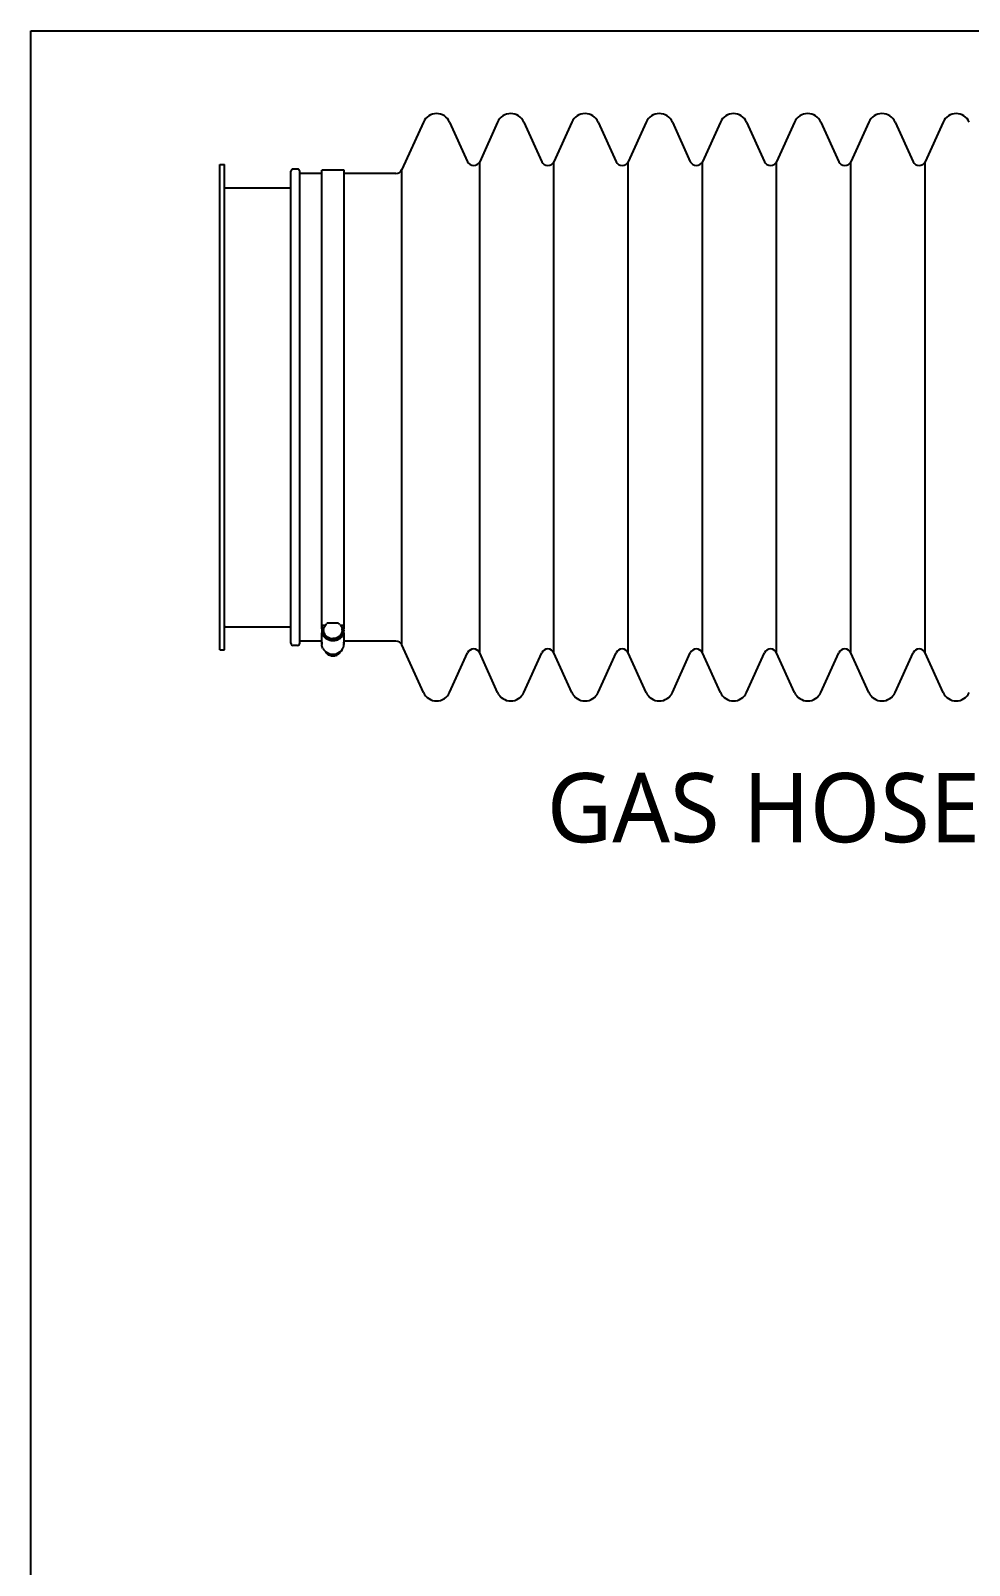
# Model space of a CAD drawing. Header units: millimetres. Extents: x 0 to 2800, y 0 to 1980.
# Drawn here: x 1447 to 1786, y 681 to 1235 of the extents above; entities that cross this region are included whole.
import ezdxf

# ---------------------------------------------------------------- set-up
doc = ezdxf.new("R2010")
doc.units = ezdxf.units.MM
doc.header["$LTSCALE"] = 154
doc.layers.get('0').update_dxf_attribs({"linetype": 'CONTINUOUS'})
doc.styles.get("Standard").update_dxf_attribs({"font": 'msjhl.ttc'})

msp = doc.modelspace()

# ---------------------------------------------------------------- linework, layer by layer
at = {"linetype": 'Continuous'}
for p, q in [((1588.725, 1201.6329), (1580.9586, 1184.4771)), ((1598.1997, 1201.6327), (1604.6759, 1187.3271)), ((1615.525, 1201.6329), (1609.0486, 1187.3266)), ((1624.9997, 1201.6327), (1631.4759, 1187.3271)), ((1642.325, 1201.6329), (1635.8486, 1187.3266)), ((1651.7997, 1201.6327), (1658.2759, 1187.3271)), ((1669.125, 1201.6329), (1662.6486, 1187.3266)), ((1678.5997, 1201.6327), (1685.0759, 1187.3271)), ((1695.925, 1201.6329), (1689.4486, 1187.3266)), ((1705.3997, 1201.6327), (1711.8759, 1187.3271)), ((1722.725, 1201.6329), (1716.2486, 1187.3266)), ((1732.1997, 1201.6327), (1738.6759, 1187.3271)), ((1749.525, 1201.6329), (1743.0486, 1187.3266)), ((1758.9997, 1201.6327), (1765.4759, 1187.3271)), ((1776.325, 1201.6329), (1769.8486, 1187.3266)), ((1515.2624, 1011.0673), (1515.2624, 1186.2673)), ((1515.2624, 1186.2673), (1516.8624, 1186.2673)), ((1516.8624, 1011.0673), (1516.8624, 1186.2673)), ((1609.0486, 1010.0079), (1609.0486, 1187.3266)), ((1635.8486, 1010.0079), (1635.8486, 1187.3266)), ((1662.6486, 1010.0079), (1662.6486, 1187.3266)), ((1689.4486, 1010.0079), (1689.4486, 1187.3266)), ((1716.2486, 1010.0079), (1716.2486, 1187.3266)), ((1743.0486, 1010.0079), (1743.0486, 1187.3266)), ((1769.8486, 1010.0079), (1769.8486, 1187.3266)), ((1540.8624, 1013.4691), (1540.8624, 1183.8633)), ((1543.2624, 1184.6673), (1541.6624, 1184.6673)), ((1544.0624, 1013.4712), (1544.0624, 1183.8654)), ((1552.0624, 1183.0673), (1544.0624, 1183.0673)), ((1552.0624, 1018.6478), (1552.0624, 1184.2673)), ((1560.0624, 1184.2673), (1552.0624, 1184.2673)), ((1560.0624, 1018.6478), (1560.0624, 1184.2673)), ((1578.7724, 1183.0673), (1560.0624, 1183.0673)), ((1580.9586, 1012.8574), (1580.9586, 1184.4771)), ((1517.2624, 1177.8673), (1540.8624, 1177.8673)), ((1517.2624, 1019.4673), (1540.8624, 1019.4673)), ((1553.2264, 1019.8867), (1552.0624, 1019.8867)), ((1558.011, 1020.755), (1554.1137, 1020.755)), ((1560.0624, 1019.8867), (1558.8981, 1019.8867)), ((1552.0624, 1014.2673), (1544.0624, 1014.2673)), ((1552.0624, 1013.3211), (1552.0624, 1017.2684)), ((1560.0624, 1013.3211), (1560.0624, 1017.2684)), ((1578.7724, 1014.2673), (1560.0624, 1014.2673)), ((1515.2624, 1011.0673), (1516.8624, 1011.0673)), ((1543.2624, 1012.6673), (1541.6624, 1012.6673)), ((1588.7251, 995.7017), (1580.9586, 1012.8574)), ((1598.1997, 995.7018), (1604.6759, 1010.0074)), ((1615.5251, 995.7017), (1609.0486, 1010.0079)), ((1624.9997, 995.7018), (1631.4759, 1010.0074)), ((1642.3251, 995.7017), (1635.8486, 1010.0079)), ((1651.7997, 995.7018), (1658.2759, 1010.0074)), ((1669.1251, 995.7017), (1662.6486, 1010.0079)), ((1678.5997, 995.7018), (1685.0759, 1010.0074)), ((1695.9251, 995.7017), (1689.4486, 1010.0079)), ((1705.3997, 995.7018), (1711.8759, 1010.0074)), ((1722.7251, 995.7017), (1716.2486, 1010.0079)), ((1732.1997, 995.7018), (1738.6759, 1010.0074)), ((1749.5251, 995.7017), (1743.0486, 1010.0079)), ((1758.9997, 995.7018), (1765.4759, 1010.0074)), ((1776.3251, 995.7017), (1769.8486, 1010.0079))]:
    msp.add_line(p, q, dxfattribs=at)
msp.add_lwpolyline([(1446.9521, 1234.6203), (2595.512, 1234.6203), (2595.512, 96.7199), (1446.9521, 96.7199)], close=True)
for centre, radius, start, end in [((1593.4624, 1199.4886), 5.2, 24.368131, 155.617546), ((1620.2624, 1199.4886), 5.2, 24.368131, 155.617546), ((1647.0624, 1199.4886), 5.2, 24.368131, 155.617546), ((1673.8624, 1199.4886), 5.2, 24.368131, 155.617546), ((1700.6624, 1199.4886), 5.2, 24.368131, 155.617546), ((1727.4624, 1199.4886), 5.2, 24.368131, 155.617546), ((1754.2624, 1199.4886), 5.2, 24.368131, 155.617546), ((1781.0624, 1199.4886), 5.2, 24.368131, 155.617546), ((1606.8624, 1188.3168), 2.4, 204.380221, 335.594999), ((1633.6624, 1188.3168), 2.4, 204.380221, 335.594999), ((1660.4624, 1188.3168), 2.4, 204.380221, 335.594999), ((1687.2624, 1188.3168), 2.4, 204.380221, 335.594999), ((1714.0624, 1188.3168), 2.4, 204.380221, 335.594999), ((1740.8624, 1188.3168), 2.4, 204.380221, 335.594999), ((1767.6624, 1188.3168), 2.4, 204.380221, 335.594999), ((1541.6624, 1183.8673), 0.8, 90, 179.874094), ((1543.2624, 1183.8673), 0.8, 0.125906, 90), ((1578.7724, 1185.4673), 2.4, 270.018155, 335.596057), ((1517.2624, 1178.2673), 0.4, 260, 270), ((1517.2624, 1019.0673), 0.4, 90, 100), ((1555.9228, 1017.991), 3.3034, 123.205239, 127.638089), ((1556.2073, 1017.9986), 3.2941, 43.3059, 56.801218), ((1560.1122, 1019.511), 0.3473, 180.104081, 202.763122), ((1555.8209, 1013.3277), 3.7579, 171.683285, 183.965212), ((1555.4292, 1018.0496), 3.3661, 171.339262, 185.88027), ((1555.4968, 1018.0594), 3.4341, 185.889765, 193.288758), ((1555.5065, 1018.0381), 3.4442, 157.166299, 171.344351), ((1555.5541, 1018.0731), 3.4931, 193.292035, 200.488472), ((1556.0634, 1018.7638), 3.6254, 251.168274, 269.983625), ((1556.5572, 1018.2323), 2.8675, 0.047361, 7.062644), ((1556.4968, 1018.1007), 3.5718, 332.544786, 339.594703), ((1556.6191, 1018.0378), 3.4435, 8.759801, 22.834623), ((1556.5628, 1018.0754), 3.5012, 339.606433, 346.798212), ((1556.6261, 1018.0604), 3.436, 346.801313, 354.214523), ((1556.6783, 1018.0473), 3.3836, 4.084975, 8.754341), ((1556.2943, 1013.325), 3.7674, 359.915717, 8.158434), ((1556.6977, 1018.0525), 3.364, 354.22487, 359.861843), ((1556.7411, 1018.0518), 3.3206, 359.871555, 4.079306), ((1578.7724, 1011.8673), 2.4, 24.403943, 89.981845), ((1541.6624, 1013.4673), 0.8, 180.126673, 270), ((1543.2624, 1013.4673), 0.8, 270, 359.873327), ((1555.964, 1013.3554), 3.9047, 206.085128, 212.107575), ((1556.079, 1011.6774), 2.8876, 292.010722, 306.851338), ((1556.1605, 1013.3577), 3.9058, 326.778494, 333.718548), ((1556.1794, 1013.3476), 3.8844, 333.728254, 347.351896), ((1556.2493, 1013.33), 3.8123, 347.379739, 359.84203), ((1606.8624, 1009.0177), 2.4, 24.405001, 155.619808), ((1633.6624, 1009.0177), 2.4, 24.405001, 155.619808), ((1660.4624, 1009.0177), 2.4, 24.405001, 155.619808), ((1687.2624, 1009.0177), 2.4, 24.405001, 155.619808), ((1714.0624, 1009.0177), 2.4, 24.405001, 155.619808), ((1740.8624, 1009.0177), 2.4, 24.405001, 155.619808), ((1767.6624, 1009.0177), 2.4, 24.405001, 155.619808), ((1593.4624, 997.8459), 5.2, 204.382457, 335.631869), ((1620.2624, 997.8459), 5.2, 204.382457, 335.631869), ((1647.0624, 997.8459), 5.2, 204.382457, 335.631869), ((1673.8624, 997.8459), 5.2, 204.382457, 335.631869), ((1700.6624, 997.8459), 5.2, 204.382457, 335.631869), ((1727.4624, 997.8459), 5.2, 204.382457, 335.631869), ((1754.2624, 997.8459), 5.2, 204.382457, 335.631869), ((1781.0624, 997.8459), 5.2, 204.382457, 335.631869)]:
    msp.add_arc(centre, radius, start, end, dxfattribs=at)
for points in [[(1552.3603, 1019.5134), (1552.3609, 1019.6726), (1552.2158, 1019.8441), (1552.0624, 1019.8867)], [(1552.9075, 1019.303), (1553.1111, 1019.8111), (1553.4721, 1020.2727), (1553.9055, 1020.6069)], [(1558.6044, 1020.258), (1559.0279, 1019.8079), (1559.3269, 1019.1981), (1559.4029, 1018.5849)], [(1560.0624, 1019.8867), (1559.909, 1019.8441), (1559.7642, 1019.6726), (1559.7646, 1019.5135)], [(1553.0967, 1016.775), (1552.8437, 1017.2111), (1552.7003, 1017.7305), (1552.7005, 1018.2346)], [(1552.7005, 1018.2346), (1552.7007, 1018.5974), (1552.7725, 1018.9663), (1552.9075, 1019.303)], [(1554.8893, 1015.3331), (1554.1637, 1015.5814), (1553.4814, 1016.1117), (1553.0967, 1016.775)], [(1557.2279, 1014.5243), (1556.4822, 1014.3146), (1555.6501, 1014.3139), (1554.9041, 1014.5223)], [(1557.2398, 1015.3346), (1556.8635, 1015.2053), (1556.4602, 1015.1384), (1556.0624, 1015.1384)], [(1559.0295, 1016.7784), (1558.6455, 1016.115), (1557.9646, 1015.5837), (1557.2398, 1015.3346)], [(1559.4246, 1018.2347), (1559.425, 1017.7317), (1559.2815, 1017.2137), (1559.0295, 1016.7784)], [(1552.457, 1011.6385), (1552.2401, 1012.0817), (1552.1061, 1012.5756), (1552.072, 1013.0678)], [(1554.8939, 1009.5939), (1553.9991, 1009.861), (1553.1529, 1010.489), (1552.6565, 1011.2801)], [(1554.9634, 1009.0002), (1554.3505, 1009.2475), (1553.7985, 1009.7462), (1553.4964, 1010.334)], [(1557.218, 1009.59), (1556.4749, 1009.3709), (1555.6362, 1009.3722), (1554.8939, 1009.5939)], [(1556.0624, 1008.7872), (1555.6892, 1008.7872), (1555.3094, 1008.8606), (1554.9634, 1009.0002)], [(1557.1612, 1009.0002), (1556.8152, 1008.8606), (1556.4355, 1008.7872), (1556.0624, 1008.7872)], [(1559.4279, 1011.2177), (1558.9266, 1010.4524), (1558.0955, 1009.8488), (1557.218, 1009.59)], [(1558.6287, 1010.3347), (1558.4357, 1009.9589), (1558.1487, 1009.6202), (1557.8108, 1009.3667)]]:
    msp.add_open_spline(points, degree=3, dxfattribs=at)
for points, knots in [([(1552.3328, 1019.3766), (1552.3418, 1019.3981), (1552.3555, 1019.4431), (1552.3602, 1019.49), (1552.3603, 1019.5134)], [0, 0, 0, 0, 0.4991744, 1, 1, 1, 1]), ([(1554.9041, 1014.5223), (1554.3142, 1014.687), (1553.208, 1015.267), (1552.4883, 1016.2981), (1552.282, 1016.8505)], [0, 0, 0, 0, 0.50946395, 1, 1, 1, 1]), ([(1556.0624, 1014.7644), (1555.214, 1014.7644), (1553.4854, 1015.3628), (1552.6996, 1017.0604), (1552.7001, 1017.8605)], [0, 0, 0, 0, 0.51462579, 1, 1, 1, 1]), ([(1559.4242, 1017.8604), (1559.4245, 1017.0604), (1558.6398, 1015.3623), (1556.9107, 1014.7644), (1556.0624, 1014.7644)], [0, 0, 0, 0, 0.48535915, 1, 1, 1, 1]), ([(1559.6663, 1016.4539), (1559.3066, 1015.7612), (1558.4749, 1014.9743), (1557.4899, 1014.598), (1557.2279, 1014.5243)], [0, 0, 0, 0, 0.74146263, 1, 1, 1, 1])]:
    msp.add_open_spline(points, degree=3, knots=knots, dxfattribs=at)

# ---------------------------------------------------------------- texts
at = {"insert": (1633.2281, 966.6249), "char_height": 25, "width": 259.882982, "attachment_point": 1}
msp.add_mtext('GAS HOSE', dxfattribs=at)

doc.saveas('drawing.dxf')
